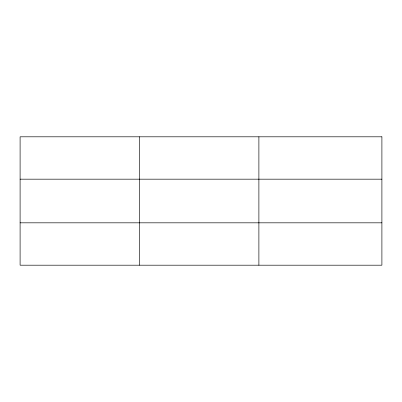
<?xml version="1.0" encoding="UTF-8"?>
<svg xmlns="http://www.w3.org/2000/svg" width="402" height="402" viewBox="0 0 402 402"><rect width="100%" height="100%" fill="white"/><g stroke="black" fill="none" stroke-linecap="round" stroke-linejoin="round"><path stroke-width="0.6" d="M139.494 265.194L139.494 136.806M258.888 265.194L258.888 136.806M20.1 179.176L381.9 179.176M20.1 222.824L381.9 222.824M381.9 136.806L381.9 265.194L20.1 265.194L20.1 136.806L381.9 136.806"/></g></svg>
